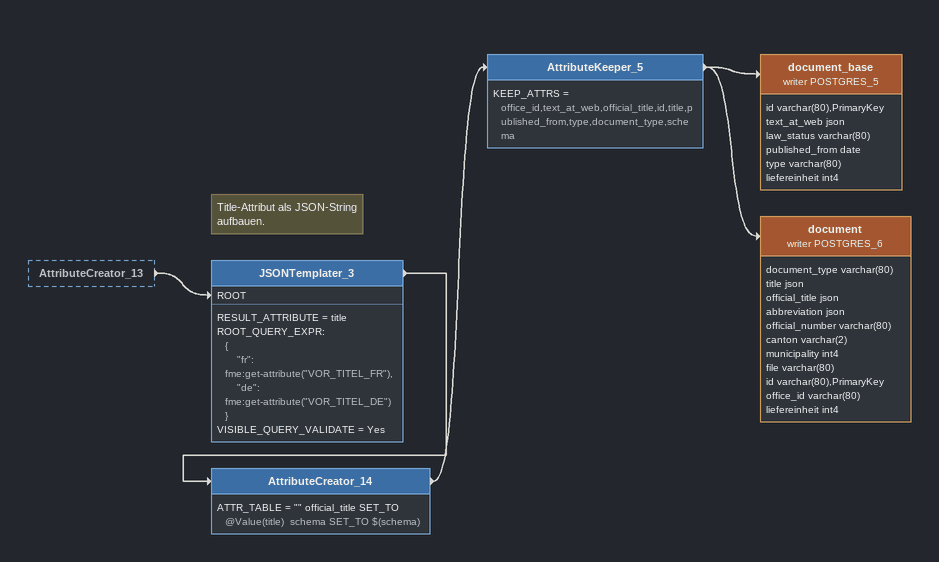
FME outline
AttributeCreator_13 [outside]
    -> JSONTemplater_3 [ROOT]
Note: Title-Attribut als JSON-String / aufbauen.
JSONTemplater_3
    RESULT_ATTRIBUTE = title
    ROOT_QUERY_EXPR:
      {
          "fr": fme:get-attribute("VOR_TITEL_FR"),
          "de": fme:get-attribute("VOR_TITEL_DE")
      }
    VISIBLE_QUERY_VALIDATE = Yes
    -> AttributeCreator_14
AttributeCreator_14
    ATTR_TABLE = "" official_title SET_TO @Value(title)  schema SET_TO $(schema)
    -> AttributeKeeper_5
AttributeKeeper_5
    KEEP_ATTRS = office_id,text_at_web,official_title,id,title,published_from,type,document_type,schema
    -> document_base (writer POSTGRES_5)
    -> document (writer POSTGRES_6)
document_base (writer POSTGRES_5)
    attributes: id varchar(80),PrimaryKey, text_at_web json, law_status varchar(80), published_from date, type varchar(80), liefereinheit int4
document (writer POSTGRES_6)
    attributes: document_type varchar(80), title json, official_title json, abbreviation json, official_number varchar(80), canton varchar(2), municipality int4, file varchar(80), id varchar(80),PrimaryKey, office_id varchar(80), liefereinheit int4
